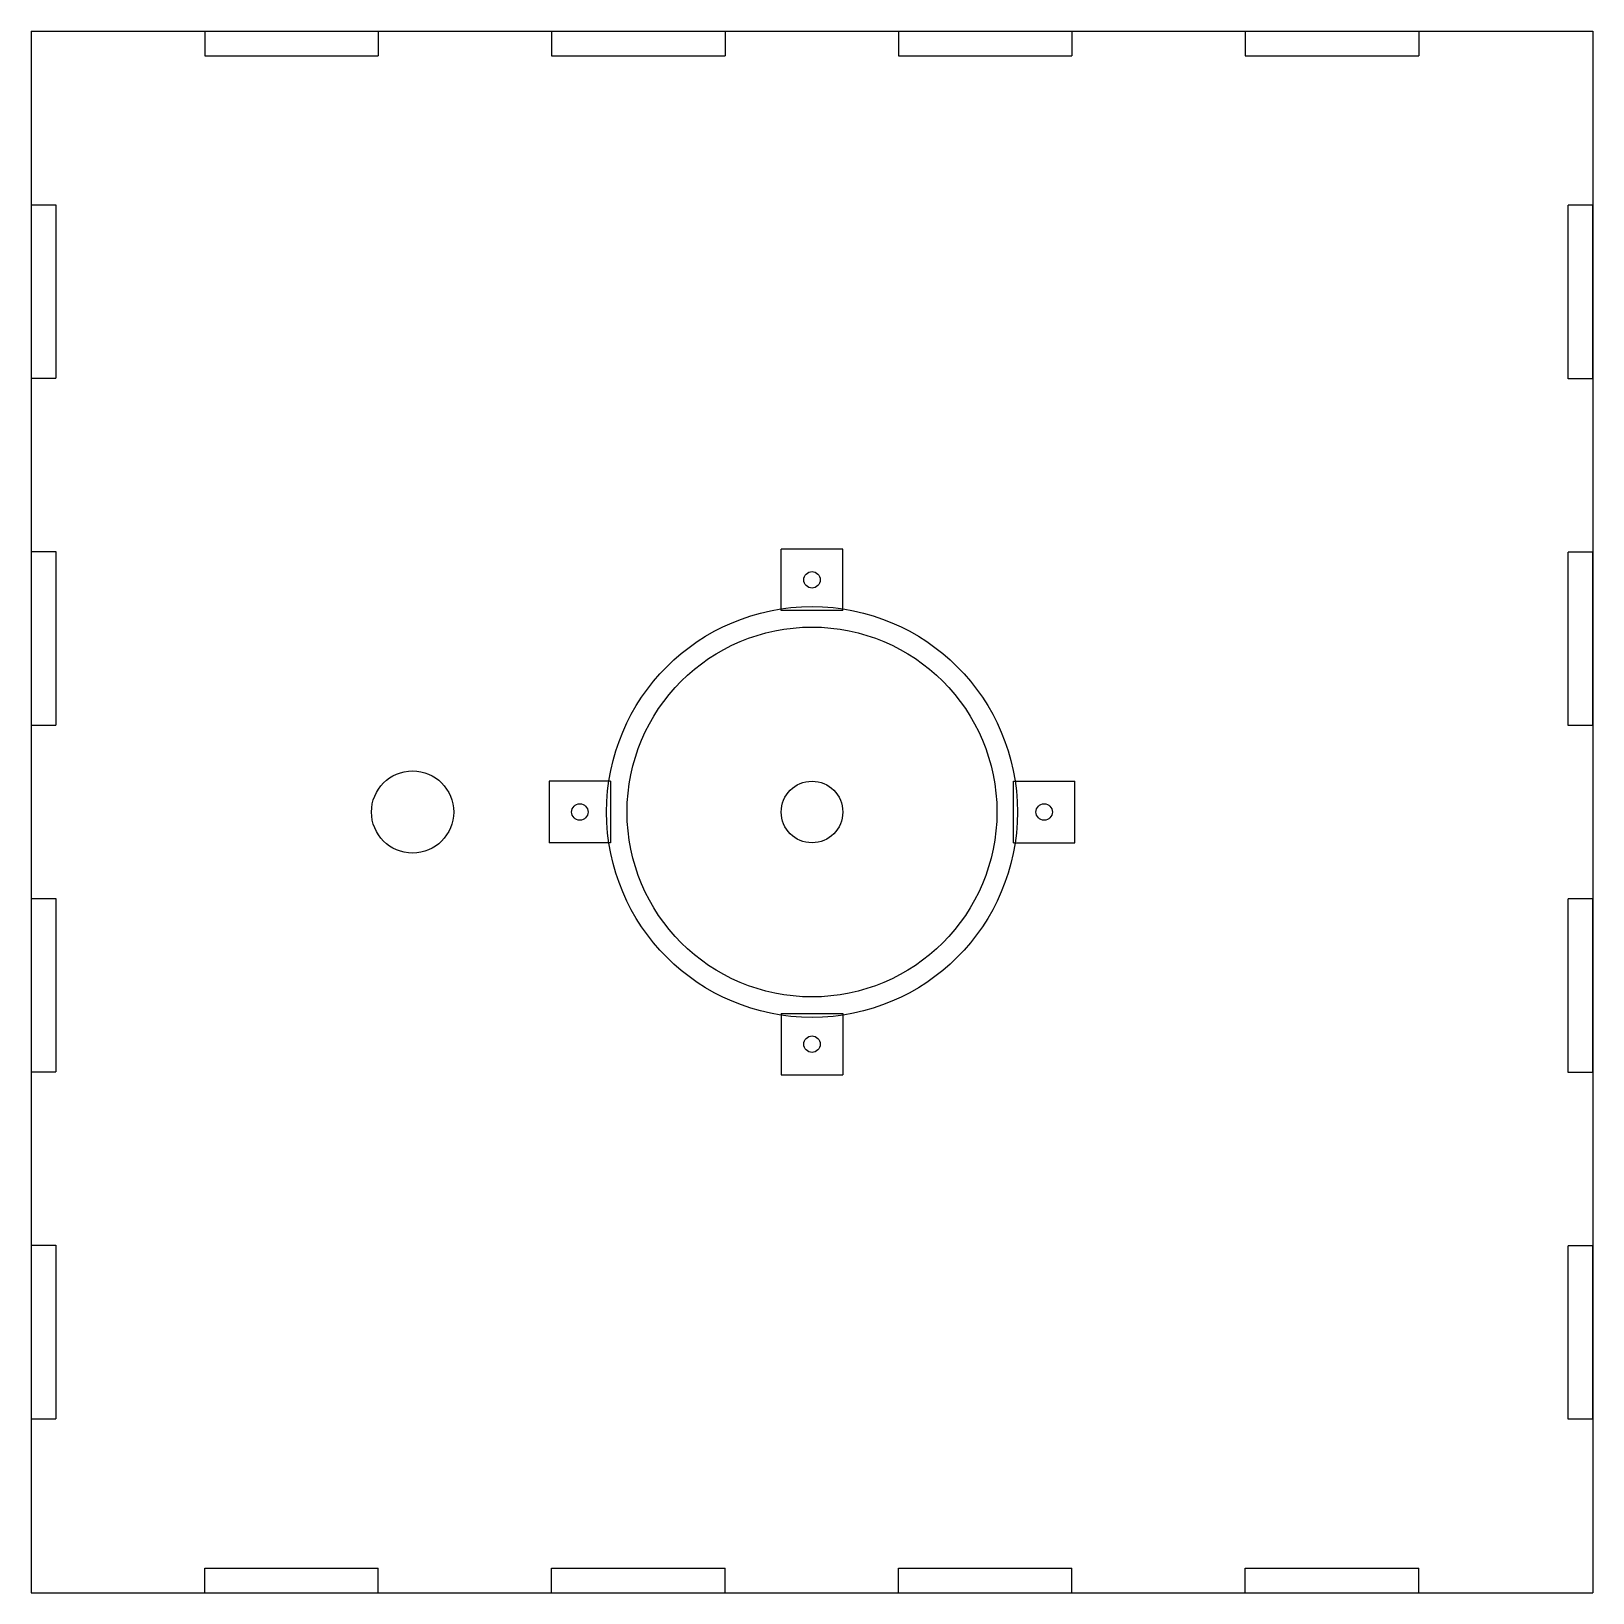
# Model space of a CAD drawing. Extents: x -190 to 190, y -190 to 190.
import ezdxf

# ---------------------------------------------------------------- set-up
doc = ezdxf.new("R2010")
doc.units = 0
doc.header["$MEASUREMENT"] = 0
doc.layers.add('MODELSKETCH_VISIBLE', color=7, linetype='CONTINUOUS')

msp = doc.modelspace()

# ---------------------------------------------------------------- linework, layer by layer
at = {"layer": 'MODELSKETCH_VISIBLE'}
for p, q in [((-190, 190), (190, 190)), ((-190, 190), (-190, -190)), ((-147.778, 190), (-105.556, 190)), ((-147.778, 190), (-147.778, 184)), ((-105.556, 190), (-105.556, 184)), ((-63.378, 190), (-63.378, 184)), ((-63.378, 190), (-21.156, 190)), ((-21.156, 190), (-21.156, 184)), ((21.022, 190), (21.022, 184)), ((21.022, 190), (63.244, 190)), ((63.244, 190), (63.244, 184)), ((105.422, 190), (105.422, 184)), ((105.422, 190), (147.644, 190)), ((147.644, 190), (147.644, 184)), ((190, 190), (190, -190)), ((-147.778, 184), (-105.556, 184)), ((-63.378, 184), (-21.156, 184)), ((21.022, 184), (63.244, 184)), ((105.422, 184), (147.644, 184)), ((-190, 147.778), (-184, 147.778)), ((-190, 147.778), (-190, 105.556)), ((-184, 147.778), (-184, 105.556)), ((184, 105.422), (184, 147.644)), ((190, 147.644), (184, 147.644)), ((190, 105.422), (190, 147.644)), ((-190, 105.556), (-184, 105.556)), ((190, 105.422), (184, 105.422)), ((-190, 63.378), (-190, 21.156)), ((-190, 63.378), (-184, 63.378)), ((-184, 63.378), (-184, 21.156)), ((7.5, 64), (-7.5, 64)), ((-7.5, 49), (-7.5, 64)), ((7.5, 49), (7.5, 64)), ((190, 63.244), (184, 63.244)), ((184, 21.022), (184, 63.244)), ((190, 21.022), (190, 63.244)), ((7.5, 49), (-7.5, 49)), ((-190, 21.156), (-184, 21.156)), ((190, 21.022), (184, 21.022)), ((-49, 7.5), (-64, 7.5)), ((-64, 7.5), (-64, -7.5)), ((-49, 7.5), (-49, -7.5)), ((49, 7.5), (64, 7.5)), ((49, -7.5), (49, 7.5)), ((64, -7.5), (64, 7.5)), ((-49, -7.5), (-64, -7.5)), ((49, -7.5), (64, -7.5)), ((-190, -21.022), (-190, -63.244)), ((-190, -21.022), (-184, -21.022)), ((-184, -21.022), (-184, -63.244)), ((190, -21.156), (184, -21.156)), ((184, -63.378), (184, -21.156)), ((190, -63.378), (190, -21.156)), ((-7.5, -49), (7.5, -49)), ((-7.5, -49), (-7.5, -64)), ((7.5, -49), (7.5, -64)), ((-190, -63.244), (-184, -63.244)), ((-7.5, -64), (7.5, -64)), ((190, -63.378), (184, -63.378)), ((-190, -105.422), (-184, -105.422)), ((-190, -105.422), (-190, -147.644)), ((-184, -105.422), (-184, -147.644)), ((190, -105.556), (184, -105.556)), ((184, -147.778), (184, -105.556)), ((190, -147.778), (190, -105.556)), ((-190, -147.644), (-184, -147.644)), ((190, -147.778), (184, -147.778)), ((-147.778, -184), (-105.556, -184)), ((-147.778, -190), (-147.778, -184)), ((-105.556, -190), (-105.556, -184)), ((-63.378, -190), (-63.378, -184)), ((-63.378, -184), (-21.156, -184)), ((-21.156, -190), (-21.156, -184)), ((21.022, -190), (21.022, -184)), ((21.022, -184), (63.244, -184)), ((63.244, -190), (63.244, -184)), ((105.422, -184), (147.644, -184)), ((105.422, -190), (105.422, -184)), ((147.644, -190), (147.644, -184)), ((-190, -190), (190, -190)), ((-147.778, -190), (-105.556, -190)), ((-63.378, -190), (-21.156, -190)), ((21.022, -190), (63.244, -190)), ((105.422, -190), (147.644, -190))]:
    msp.add_line(p, q, dxfattribs=at)
for centre, radius in [((0, 56.5), 2), ((0, 0), 50), ((0, 0), 45), ((-97.2, 0), 10), ((0, 0), 7.5), ((-56.5, 0), 2), ((56.5, 0), 2), ((0, -56.5), 2)]:
    msp.add_circle(centre, radius, dxfattribs=at)

doc.saveas('drawing.dxf')
